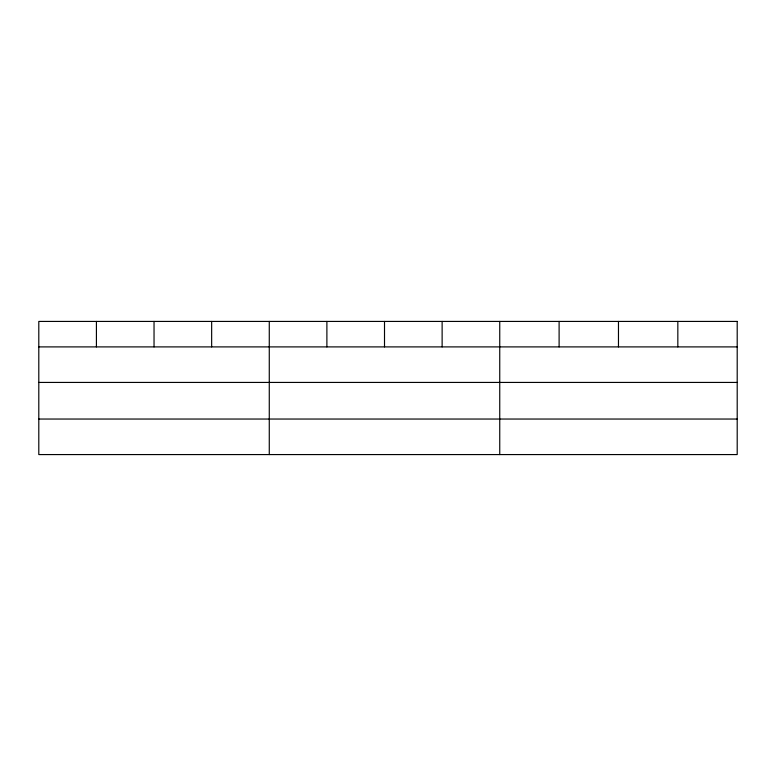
<?xml version="1.0" encoding="UTF-8"?>
<svg xmlns="http://www.w3.org/2000/svg" width="776" height="776" viewBox="0 0 776 776"><rect width="100%" height="100%" fill="white"/><g stroke="black" fill="none" stroke-linecap="round" stroke-linejoin="round"><path stroke-width="1.16" d="M38.8 346.901L737.2 346.901M38.8 382.432L737.2 382.432M38.8 419.04L737.2 419.04M677.836 321.429L677.836 346.901M618.472 321.429L618.472 346.901M559.108 321.429L559.108 346.901M499.744 321.429L499.744 454.571M442.126 321.429L442.126 346.901M384.508 321.429L384.508 346.901M326.89 321.429L326.89 346.901M269.272 321.429L269.272 454.571M211.654 321.429L211.654 346.901M154.036 321.429L154.036 346.901M96.418 321.429L96.418 346.901M737.2 321.429L38.8 321.429L38.8 454.571L737.2 454.571L737.2 321.429"/></g></svg>
